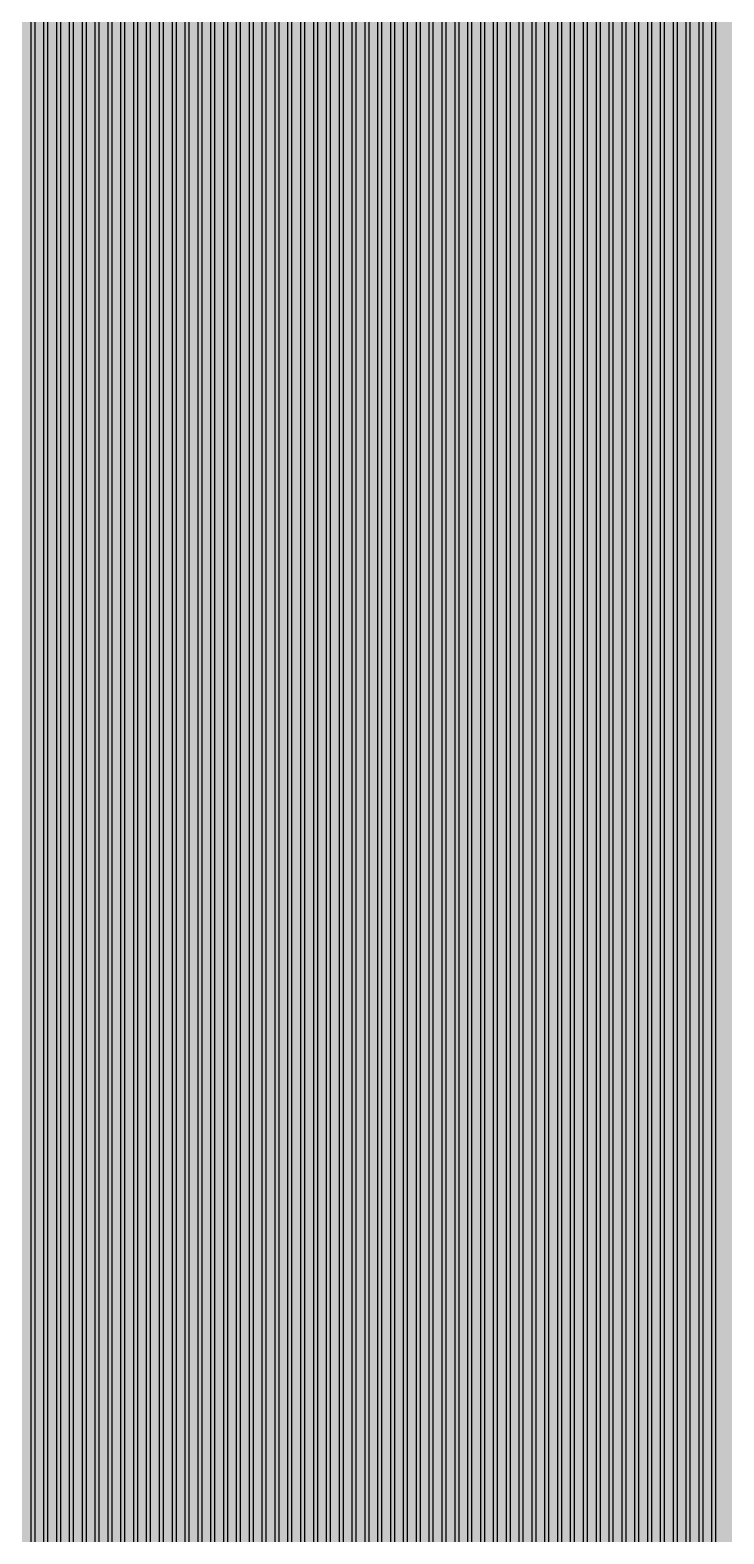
# Model space of a CAD drawing. Header units: metres. Extents: x -7231 to 10969, y -37556 to 1873.
# Drawn here: x -124 to 254, y -3039 to -2220 of the extents above; entities that cross this region are included whole.
import ezdxf

# ---------------------------------------------------------------- set-up
doc = ezdxf.new("R2010")
doc.units = ezdxf.units.M
doc.layers.add('Metal1', color=4, linetype='CONTINUOUS')
doc.layers.add('Polyimide', color=7, linetype='CONTINUOUS')

msp = doc.modelspace()

# ---------------------------------------------------------------- hatches: boundary and pattern name
at = {"layer": 'Polyimide'}
msp.add_hatch(color=7, dxfattribs=at).paths.add_polyline_path([(4065.69, -468), (4066.67, -501.99), (4068.51, -535.99), (4071.41, -569.99), (4075.54, -603.99), (4081.04, -637.99), (4088.01, -671.99), (4096.52, -705.98), (4106.62, -739.98), (4118.33, -773.98), (4131.63, -807.98), (4146.49, -841.98), (4162.87, -875.98), (4180.68, -909.97), (4199.83, -943.97), (4220.22, -977.97), (4241.73, -1011.97), (4264.21, -1045.97), (4287.52, -1079.96), (4311.51, -1113.96), (4336.01, -1147.96), (4360.86, -1181.96), (4385.88, -1215.96), (4410.89, -1249.96), (4435.74, -1283.95), (4460.24, -1317.95), (4484.23, -1351.95), (4507.54, -1385.95), (4530.02, -1419.95), (4551.53, -1453.94), (4571.92, -1487.94), (4591.07, -1521.94), (4608.88, -1555.94), (4625.26, -1589.94), (4640.12, -1623.94), (4653.42, -1657.93), (4665.13, -1691.93), (4675.23, -1725.93), (4683.74, -1759.93), (4690.71, -1793.93), (4696.21, -1827.93), (4700.34, -1861.92), (4703.24, -1895.92), (4705.08, -1929.92), (4706.06, -1963.92), (4706.44, -1997.92), (4706.5, -2031.91), (4706.5, -4793.02), (4709.95, -4838.39), (4720.22, -4882.71), (4737.08, -4924.98), (4760.13, -4964.2), (4788.85, -4999.49), (4822.58, -5030.03), (4860.53, -5055.12), (4901.85, -5074.18), (4901.85, -5074.18), (4970.68, -5105.23), (5034.7, -5145.26), (5092.76, -5193.54), (5143.8, -5249.19), (5186.89, -5311.2), (5221.24, -5378.44), (5246.23, -5449.69), (5261.41, -5523.66), (5266.5, -5599), (5261.41, -5674.34), (5246.23, -5748.31), (5221.24, -5819.56), (5186.89, -5886.8), (5143.8, -5948.81), (5092.76, -6004.46), (5034.7, -6052.74), (4970.68, -6092.77), (4901.85, -6123.82), (4860.53, -6142.88), (4822.58, -6167.97), (4788.85, -6198.51), (4760.13, -6233.8), (4737.08, -6273.02), (4720.22, -6315.29), (4709.95, -6359.61), (4706.5, -6404.98), (4706.5, -9221.52), (4709.95, -9266.88), (4720.22, -9311.21), (4737.08, -9353.47), (4760.13, -9392.7), (4788.85, -9427.98), (4822.58, -9458.52), (4860.53, -9483.61), (4901.85, -9502.67), (4970.68, -9533.72), (5034.7, -9573.75), (5092.76, -9622.03), (5143.8, -9677.68), (5186.89, -9739.69), (5221.24, -9806.94), (5246.23, -9878.19), (5261.41, -9952.16), (5266.5, -10027.49), (5261.41, -10102.83), (5246.23, -10176.8), (5221.24, -10248.05), (5186.89, -10315.3), (5143.8, -10377.31), (5092.76, -10432.96), (5034.7, -10481.24), (4970.68, -10521.27), (4901.85, -10552.32), (4860.53, -10571.38), (4822.58, -10596.46), (4788.85, -10627), (4760.13, -10662.29), (4737.08, -10701.52), (4720.22, -10743.78), (4709.95, -10788.1), (4706.5, -10833.47), (4706.5, -13650.01), (4709.95, -13695.38), (4720.22, -13739.7), (4737.08, -13781.96), (4760.13, -13821.19), (4788.85, -13856.48), (4822.58, -13887.02), (4860.53, -13912.11), (4901.85, -13931.17), (4970.68, -13962.22), (5034.7, -14002.25), (5092.76, -14050.53), (5143.8, -14106.18), (5186.89, -14168.19), (5221.24, -14235.43), (5246.23, -14306.68), (5261.41, -14380.65), (5266.5, -14455.99), (5261.41, -14531.33), (5246.23, -14605.29), (5221.24, -14676.55), (5186.89, -14743.79), (5143.8, -14805.8), (5092.76, -14861.45), (5034.7, -14909.73), (4970.68, -14949.76), (4901.85, -14980.81), (4860.53, -14999.87), (4822.58, -15024.96), (4788.85, -15055.5), (4760.13, -15090.79), (4737.08, -15130.01), (4720.22, -15172.27), (4709.95, -15216.6), (4706.5, -15261.97), (4706.5, -15455.99), (4720.95, -15750.04), (4764.14, -16041.26), (4835.68, -16326.84), (4934.86, -16604.04), (5060.74, -16870.18), (5212.09, -17122.7), (5387.47, -17359.17), (5585.18, -17577.31), (5803.32, -17775.02), (6039.79, -17950.4), (6292.31, -18101.75), (6558.45, -18227.63), (6835.65, -18326.81), (7121.23, -18398.34), (7412.45, -18441.54), (7706.5, -18455.99), (9969.01, -18455.99), (10047.42, -18459.84), (10125.08, -18471.36), (10201.23, -18490.44), (10275.15, -18516.89), (10346.12, -18550.45), (10413.46, -18590.81), (10476.52, -18637.58), (10534.69, -18690.3), (10587.41, -18748.47), (10634.18, -18811.53), (10674.54, -18878.87), (10708.11, -18949.84), (10734.56, -19023.76), (10753.63, -19099.92), (10765.15, -19177.58), (10769.01, -19255.99), (10769.01, -20895.8), (10730.24, -20951.41), (10694.6, -21009.08), (10662.21, -21068.63), (10633.17, -21129.89), (10607.55, -21192.66), (10585.45, -21256.74), (10566.93, -21321.96), (10552.05, -21388.09), (10540.84, -21454.95), (10533.35, -21522.33), (10529.6, -21590.02), (10529.6, -21657.81), (10533.35, -21725.5), (10540.84, -21792.87), (10552.05, -21859.73), (10566.93, -21925.87), (10585.45, -21991.08), (10607.55, -22055.17), (10633.17, -22117.94), (10662.21, -22179.19), (10694.6, -22238.74), (10730.24, -22296.41), (10769.01, -22352.03), (10769.01, -32454.24), (10728.74, -32510.49), (10691.72, -32568.92), (10658.05, -32629.35), (10627.85, -32691.58), (10601.2, -32755.42), (10578.21, -32820.67), (10558.93, -32887.1), (10543.44, -32954.52), (10531.77, -33022.71), (10523.97, -33091.44), (10520.07, -33160.51), (10520.07, -33229.69), (10523.97, -33298.75), (10531.77, -33367.49), (10543.44, -33435.67), (10558.93, -33503.09), (10578.21, -33569.53), (10601.2, -33634.77), (10627.85, -33698.61), (10658.05, -33760.85), (10691.72, -33821.28), (10728.74, -33879.71), (10769.01, -33935.96), (10769.01, -36556), (10765.15, -36634.41), (10753.63, -36712.07), (10734.56, -36788.23), (10708.11, -36862.15), (10674.54, -36933.12), (10634.18, -37000.46), (10587.41, -37063.51), (10534.69, -37121.69), (10476.52, -37174.41), (10413.46, -37221.18), (10346.12, -37261.54), (10275.15, -37295.1), (10201.23, -37321.55), (10125.08, -37340.63), (10047.42, -37352.15), (9969.01, -37356), (-6231.01, -37356), (-6309.42, -37352.15), (-6387.08, -37340.63), (-6463.23, -37321.55), (-6537.15, -37295.1), (-6608.12, -37261.54), (-6675.46, -37221.18), (-6738.52, -37174.41), (-6796.69, -37121.69), (-6849.41, -37063.51), (-6896.18, -37000.46), (-6936.54, -36933.12), (-6970.11, -36862.15), (-6996.56, -36788.23), (-7015.63, -36712.07), (-7027.15, -36634.41), (-7031.01, -36556), (-7031.01, -33936), (-6990.74, -33879.75), (-6953.7, -33821.31), (-6920.03, -33760.88), (-6889.82, -33698.64), (-6863.18, -33634.8), (-6840.18, -33569.55), (-6820.9, -33503.11), (-6805.4, -33435.69), (-6793.74, -33367.49), (-6785.94, -33298.75), (-6782.03, -33229.68), (-6782.03, -33160.5), (-6785.94, -33091.43), (-6793.74, -33022.69), (-6805.4, -32954.5), (-6820.9, -32887.07), (-6840.18, -32820.63), (-6863.18, -32755.39), (-6889.82, -32691.54), (-6920.03, -32629.3), (-6953.7, -32568.87), (-6990.74, -32510.43), (-7031.01, -32454.18), (-7031.01, -22364.83), (-6990.74, -22308.58), (-6953.7, -22250.14), (-6920.03, -22189.71), (-6889.82, -22127.47), (-6863.18, -22063.62), (-6840.18, -21998.38), (-6820.9, -21931.94), (-6805.4, -21864.51), (-6793.74, -21796.32), (-6785.94, -21727.58), (-6782.03, -21658.51), (-6782.03, -21589.33), (-6785.94, -21520.26), (-6793.74, -21451.52), (-6805.4, -21383.32), (-6820.9, -21315.9), (-6840.18, -21249.46), (-6863.18, -21184.21), (-6889.82, -21120.37), (-6920.03, -21058.13), (-6953.7, -20997.7), (-6990.74, -20939.26), (-7031.01, -20883.01), (-7031.01, -19255.99), (-7027.15, -19177.58), (-7015.63, -19099.92), (-6996.56, -19023.76), (-6970.11, -18949.84), (-6936.54, -18878.87), (-6896.18, -18811.53), (-6849.41, -18748.47), (-6796.69, -18690.3), (-6738.52, -18637.58), (-6675.46, -18590.81), (-6608.12, -18550.45), (-6537.15, -18516.89), (-6463.23, -18490.44), (-6387.08, -18471.36), (-6309.42, -18459.84), (-6231.01, -18455.99), (-3968.5, -18455.99), (-3674.45, -18441.54), (-3383.23, -18398.34), (-3097.65, -18326.81), (-2820.45, -18227.63), (-2554.31, -18101.75), (-2301.79, -17950.4), (-2065.32, -17775.02), (-1847.18, -17577.31), (-1649.47, -17359.17), (-1474.09, -17122.7), (-1322.74, -16870.18), (-1196.86, -16604.04), (-1097.68, -16326.84), (-1026.14, -16041.26), (-982.95, -15750.04), (-968.5, -15455.99), (-968.5, -15261.97), (-971.95, -15216.6), (-982.22, -15172.27), (-999.08, -15130.01), (-1022.13, -15090.79), (-1050.85, -15055.5), (-1084.58, -15024.96), (-1122.53, -14999.87), (-1163.85, -14980.81), (-1232.68, -14949.76), (-1296.7, -14909.73), (-1354.76, -14861.45), (-1405.8, -14805.8), (-1448.89, -14743.79), (-1483.24, -14676.55), (-1508.23, -14605.29), (-1523.41, -14531.33), (-1528.5, -14455.99), (-1523.41, -14380.65), (-1508.23, -14306.68), (-1483.24, -14235.43), (-1448.89, -14168.19), (-1405.8, -14106.18), (-1354.76, -14050.53), (-1296.7, -14002.25), (-1232.68, -13962.22), (-1163.85, -13931.17), (-1122.53, -13912.11), (-1084.58, -13887.02), (-1050.85, -13856.48), (-1022.13, -13821.19), (-999.08, -13781.96), (-982.22, -13739.7), (-971.95, -13695.38), (-968.5, -13650.01), (-968.5, -12309.64), (-971.95, -12264.27), (-982.22, -12219.94), (-999.08, -12177.68), (-1022.13, -12138.46), (-1050.85, -12103.17), (-1084.58, -12072.63), (-1122.53, -12047.54), (-1163.85, -12028.48), (-1232.68, -11997.43), (-1296.7, -11957.4), (-1354.76, -11909.12), (-1405.8, -11853.47), (-1448.89, -11791.46), (-1483.24, -11724.22), (-1508.23, -11652.96), (-1523.41, -11579), (-1528.5, -11503.66), (-1523.41, -11428.32), (-1508.23, -11354.35), (-1483.24, -11283.1), (-1448.89, -11215.86), (-1405.8, -11153.85), (-1354.76, -11098.2), (-1296.7, -11049.92), (-1232.68, -11009.89), (-1163.85, -10978.84), (-1122.53, -10959.78), (-1084.58, -10934.69), (-1050.85, -10904.15), (-1022.13, -10868.86), (-999.08, -10829.63), (-982.22, -10787.37), (-971.95, -10743.05), (-968.5, -10697.68), (-968.5, -9357.31), (-971.95, -9311.94), (-982.22, -9267.62), (-999.08, -9225.35), (-1022.13, -9186.13), (-1050.85, -9150.84), (-1084.58, -9120.3), (-1122.53, -9095.21), (-1163.85, -9076.15), (-1163.85, -9076.15), (-1232.68, -9045.1), (-1296.7, -9005.07), (-1354.76, -8956.79), (-1405.8, -8901.14), (-1448.89, -8839.13), (-1483.24, -8771.89), (-1508.23, -8700.64), (-1523.41, -8626.67), (-1528.5, -8551.33), (-1523.41, -8475.99), (-1508.23, -8402.02), (-1483.24, -8330.77), (-1448.89, -8263.53), (-1405.8, -8201.52), (-1354.76, -8145.87), (-1296.7, -8097.59), (-1232.68, -8057.56), (-1163.85, -8026.51), (-1163.85, -8026.51), (-1122.53, -8007.45), (-1084.58, -7982.36), (-1050.85, -7951.82), (-1022.13, -7916.53), (-999.08, -7877.31), (-982.22, -7835.04), (-971.95, -7790.72), (-968.5, -7745.35), (-968.5, -6404.98), (-971.95, -6359.61), (-982.22, -6315.29), (-999.08, -6273.02), (-1022.13, -6233.8), (-1050.85, -6198.51), (-1084.58, -6167.97), (-1122.53, -6142.88), (-1163.85, -6123.82), (-1163.85, -6123.82), (-1232.68, -6092.77), (-1296.7, -6052.74), (-1354.76, -6004.46), (-1405.8, -5948.81), (-1448.89, -5886.8), (-1483.24, -5819.56), (-1508.23, -5748.31), (-1523.41, -5674.34), (-1528.5, -5599), (-1523.41, -5523.66), (-1508.23, -5449.69), (-1483.24, -5378.44), (-1448.89, -5311.2), (-1405.8, -5249.19), (-1354.76, -5193.54), (-1296.7, -5145.26), (-1232.68, -5105.23), (-1163.85, -5074.18), (-1163.85, -5074.18), (-1122.53, -5055.12), (-1084.58, -5030.03), (-1050.85, -4999.49), (-1022.13, -4964.2), (-999.08, -4924.98), (-982.22, -4882.71), (-971.95, -4838.39), (-968.5, -4793.02), (-968.5, -2031.91), (-968.44, -1997.92), (-968.06, -1963.92), (-967.05, -1929.92), (-965.18, -1895.92), (-962.22, -1861.92), (-958.01, -1827.93), (-952.41, -1793.93), (-945.31, -1759.93), (-936.64, -1725.93), (-926.35, -1691.93), (-914.43, -1657.93), (-900.88, -1623.94), (-885.74, -1589.94), (-869.05, -1555.94), (-850.91, -1521.94), (-831.4, -1487.94), (-810.63, -1453.94), (-788.72, -1419.95), (-765.82, -1385.95), (-742.07, -1351.95), (-717.63, -1317.95), (-692.67, -1283.95), (-667.36, -1249.96), (-641.88, -1215.96), (-616.39, -1181.96), (-591.08, -1147.96), (-566.12, -1113.96), (-541.68, -1079.96), (-517.93, -1045.97), (-495.03, -1011.97), (-473.12, -977.97), (-452.35, -943.97), (-432.84, -909.97), (-414.7, -875.98), (-398.01, -841.98), (-382.87, -807.98), (-369.32, -773.98), (-357.4, -739.98), (-347.11, -705.98), (-338.44, -671.99), (-331.34, -637.99), (-325.74, -603.99), (-321.53, -569.99), (-318.57, -535.99), (-316.7, -501.99), (-315.69, -468), (-315.31, -434), (-315.25, -400), (-315.25, 401), (-315.25, 451), (-315.25, 1644), (-270.25, 1644), (-270.03, 1637.13), (-269.35, 1630.29), (-268.23, 1623.52), (-266.67, 1616.82), (-264.68, 1610.25), (-262.26, 1603.82), (-259.42, 1597.56), (-256.18, 1591.5), (-252.55, 1585.67), (-248.55, 1580.08), (-244.19, 1574.77), (-239.5, 1569.75), (-234.48, 1565.06), (-229.17, 1560.7), (-223.58, 1556.7), (-217.75, 1553.07), (-211.69, 1549.83), (-205.43, 1546.99), (-199, 1544.57), (-192.43, 1542.58), (-185.73, 1541.02), (-178.96, 1539.9), (-172.12, 1539.22), (-165.25, 1539), (-158.38, 1539.22), (-151.54, 1539.9), (-144.77, 1541.02), (-138.07, 1542.58), (-131.5, 1544.57), (-125.07, 1546.99), (-118.81, 1549.83), (-112.75, 1553.07), (-106.92, 1556.7), (-101.33, 1560.7), (-96.02, 1565.06), (-91, 1569.75), (-86.31, 1574.77), (-81.95, 1580.08), (-77.95, 1585.67), (-74.32, 1591.5), (-71.08, 1597.56), (-68.24, 1603.82), (-65.82, 1610.25), (-63.83, 1616.82), (-62.27, 1623.52), (-61.15, 1630.29), (-60.47, 1637.13), (-60.25, 1644), (1853, 1644), (1853, 1573), (3815.25, 1573), (3815.46, 1579.54), (3816.11, 1586.05), (3817.17, 1592.51), (3818.66, 1598.88), (3820.56, 1605.14), (3822.86, 1611.27), (3825.56, 1617.23), (3828.65, 1623), (3832.1, 1628.56), (3835.91, 1633.88), (3840.07, 1638.93), (3844.54, 1643.71), (3849.32, 1648.18), (3854.37, 1652.34), (3859.69, 1656.15), (3865.25, 1659.6), (3871.02, 1662.69), (3876.98, 1665.39), (3883.11, 1667.69), (3889.37, 1669.59), (3895.74, 1671.08), (3902.2, 1672.14), (3908.71, 1672.79), (3915.25, 1673), (3921.79, 1672.79), (3928.3, 1672.14), (3934.76, 1671.08), (3941.13, 1669.59), (3947.39, 1667.69), (3953.52, 1665.39), (3959.48, 1662.69), (3965.25, 1659.6), (3970.81, 1656.15), (3976.13, 1652.34), (3981.18, 1648.18), (3985.96, 1643.71), (3990.43, 1638.93), (3994.59, 1633.88), (3998.4, 1628.56), (4001.85, 1623), (4004.94, 1617.23), (4007.64, 1611.27), (4009.94, 1605.14), (4011.84, 1598.88), (4013.33, 1592.51), (4014.39, 1586.05), (4015.04, 1579.54), (4015.25, 1573), (4065.25, 1573), (4065.25, 451), (4065.25, 401), (4065.25, -400), (4065.31, -434), (4065.69, -468)])

# ---------------------------------------------------------------- linework, layer by layer
at = {"layer": 'Metal1'}
for points in [[(-123.5, -16631.91), (-123.5, -2031.68), (-101.16, -1987.44), (-78.93, -1943.43), (-56.69, -1899.41), (-34.46, -1855.39), (-12.23, -1811.37), (10.01, -1767.35), (32.19, -1723.34), (53.85, -1679.33), (74.84, -1635.32), (95.19, -1591.31), (114.9, -1547.3), (133.99, -1503.29), (152.45, -1459.29), (170.3, -1415.28), (187.55, -1371.27)], [(189.42, -1371.99), (172.16, -1416.02), (154.3, -1460.05), (135.83, -1504.08), (116.73, -1548.11), (97.01, -1592.14), (76.65, -1636.17), (55.65, -1680.2), (33.98, -1724.23), (11.79, -1768.25), (-10.44, -1812.27), (-32.67, -1856.29), (-54.91, -1900.31), (-77.14, -1944.33), (-99.37, -1988.35), (-121.5, -2032.15), (-121.5, -16631.91)], [(-116.5, -16631.91), (-116.5, -2031.68), (-94.26, -1987.45), (-72.12, -1943.43), (-49.98, -1899.41), (-27.84, -1855.39), (-5.71, -1811.37), (16.43, -1767.35), (38.52, -1723.34), (60.08, -1679.33), (80.99, -1635.32), (101.25, -1591.31), (120.88, -1547.3), (139.88, -1503.3), (158.26, -1459.29), (176.03, -1415.28), (193.21, -1371.27)], [(195.08, -1371.99), (177.89, -1416.02), (160.11, -1460.05), (141.72, -1504.08), (122.71, -1548.11), (103.07, -1592.14), (82.8, -1636.17), (61.88, -1680.2), (40.31, -1724.23), (18.22, -1768.25), (-3.92, -1812.27), (-26.06, -1856.29), (-48.19, -1900.31), (-70.33, -1944.33), (-92.47, -1988.34), (-114.5, -2032.15), (-114.5, -16631.91)], [(-109.5, -16631.91), (-109.5, -2031.68), (-87.35, -1987.45), (-65.31, -1943.43), (-43.27, -1899.41), (-21.23, -1855.39), (0.81, -1811.37), (22.86, -1767.35), (44.85, -1723.34), (66.32, -1679.33), (87.13, -1635.32), (107.31, -1591.31), (126.85, -1547.3), (145.77, -1503.3), (164.07, -1459.29), (181.77, -1415.28), (198.87, -1371.27)], [(200.74, -1371.99), (183.63, -1416.02), (165.92, -1460.05), (147.61, -1504.08), (128.68, -1548.11), (109.13, -1592.14), (88.95, -1636.17), (68.12, -1680.2), (46.64, -1724.22), (24.64, -1768.25), (2.6, -1812.27), (-19.44, -1856.29), (-41.48, -1900.31), (-63.52, -1944.32), (-85.56, -1988.34), (-107.5, -2032.15), (-107.5, -16631.91)], [(-102.5, -16631.91), (-102.5, -2031.68), (-80.45, -1987.45), (-58.5, -1943.43), (-36.56, -1899.41), (-14.61, -1855.39), (7.33, -1811.37), (29.28, -1767.35), (51.18, -1723.34), (72.55, -1679.33), (93.28, -1635.32), (113.36, -1591.31), (132.82, -1547.31), (151.66, -1503.3), (169.88, -1459.29), (187.5, -1415.28), (204.53, -1371.27)], [(206.4, -1371.98), (189.36, -1416.01), (171.73, -1460.04), (153.5, -1504.07), (134.65, -1548.1), (115.19, -1592.13), (95.09, -1636.16), (74.36, -1680.19), (52.97, -1724.22), (31.07, -1768.25), (9.12, -1812.27), (-12.82, -1856.28), (-34.77, -1900.3), (-56.71, -1944.32), (-78.66, -1988.34), (-100.5, -2032.15), (-100.5, -16631.91)], [(-95.5, -16631.91), (-95.5, -2031.68), (-73.55, -1987.45), (-51.7, -1943.43), (-29.85, -1899.41), (-8, -1855.39), (13.85, -1811.37), (35.7, -1767.36), (57.51, -1723.34), (78.79, -1679.33), (99.42, -1635.32), (119.42, -1591.32), (138.79, -1547.31), (157.54, -1503.3), (175.69, -1459.29), (193.23, -1415.28), (210.18, -1371.27)], [(212.05, -1371.98), (195.1, -1416.01), (177.54, -1460.04), (159.39, -1504.07), (140.63, -1548.1), (121.24, -1592.13), (101.24, -1636.16), (80.59, -1680.19), (59.3, -1724.22), (37.5, -1768.24), (15.65, -1812.26), (-6.2, -1856.28), (-28.05, -1900.3), (-49.9, -1944.32), (-71.75, -1988.34), (-93.5, -2032.15), (-93.5, -16631.91)], [(-88.5, -16631.91), (-88.5, -2031.68), (-66.58, -1987.45), (-44.77, -1943.43), (-22.96, -1899.41), (-1.15, -1855.39), (20.66, -1811.38), (42.47, -1767.36), (64.24, -1723.34), (85.48, -1679.33), (106.08, -1635.32), (126.04, -1591.32), (145.38, -1547.31), (164.1, -1503.3), (182.21, -1459.29), (199.73, -1415.28), (216.65, -1371.28)], [(218.52, -1371.98), (201.59, -1416.01), (184.07, -1460.04), (165.95, -1504.07), (147.22, -1548.1), (127.87, -1592.13), (107.9, -1636.16), (87.29, -1680.19), (66.04, -1724.22), (44.27, -1768.24), (22.45, -1812.26), (0.64, -1856.28), (-21.17, -1900.3), (-42.98, -1944.32), (-64.79, -1988.34), (-86.5, -2032.15), (-86.5, -16631.91)], [(-81.5, -16631.91), (-81.5, -2031.68), (-59.6, -1987.45), (-37.81, -1943.43), (-16.02, -1899.41), (5.77, -1855.39), (27.57, -1811.38), (49.36, -1767.36), (71.1, -1723.34), (92.33, -1679.33), (112.91, -1635.32), (132.85, -1591.32), (152.17, -1547.31), (170.88, -1503.3), (188.98, -1459.29), (206.47, -1415.28), (223.38, -1371.28)], [(225.25, -1371.98), (208.34, -1416.01), (190.83, -1460.04), (172.72, -1504.07), (154.01, -1548.1), (134.68, -1592.13), (114.72, -1636.16), (94.13, -1680.19), (72.9, -1724.22), (51.15, -1768.24), (29.36, -1812.26), (7.57, -1856.28), (-14.23, -1900.3), (-36.02, -1944.32), (-57.81, -1988.34), (-79.5, -2032.15), (-79.5, -16631.91)], [(-74.5, -16631.91), (-74.5, -2031.68), (-52.7, -1987.45), (-31, -1943.43), (-9.31, -1899.42), (12.39, -1855.4), (34.09, -1811.38), (55.78, -1767.36), (77.43, -1723.34), (98.56, -1679.33), (119.05, -1635.33), (138.91, -1591.32), (158.15, -1547.31), (176.77, -1503.3), (194.79, -1459.29), (212.21, -1415.29), (229.04, -1371.28)], [(230.91, -1371.98), (214.07, -1416.01), (196.64, -1460.04), (178.61, -1504.07), (159.98, -1548.1), (140.74, -1592.13), (120.87, -1636.16), (100.37, -1680.19), (79.23, -1724.22), (57.58, -1768.24), (35.88, -1812.26), (14.18, -1856.28), (-7.51, -1900.3), (-29.21, -1944.32), (-50.91, -1988.34), (-72.5, -2032.15), (-72.5, -16631.91)], [(-67.5, -16631.91), (-67.5, -2031.68), (-45.8, -1987.46), (-24.2, -1943.44), (-2.6, -1899.42), (19.01, -1855.4), (40.61, -1811.38), (62.21, -1767.36), (83.76, -1723.35), (104.8, -1679.34), (125.2, -1635.33), (144.97, -1591.32), (164.12, -1547.31), (182.66, -1503.3), (200.59, -1459.29), (217.94, -1415.29), (234.7, -1371.28)], [(236.57, -1371.98), (219.8, -1416.01), (202.45, -1460.04), (184.5, -1504.07), (165.96, -1548.1), (146.8, -1592.13), (127.02, -1636.16), (106.61, -1680.19), (85.56, -1724.22), (64, -1768.24), (42.4, -1812.26), (20.8, -1856.28), (-0.8, -1900.3), (-22.4, -1944.32), (-44, -1988.34), (-65.5, -2032.15), (-65.5, -16631.91)], [(-60.5, -16631.91), (-60.5, -2031.68), (-38.89, -1987.46), (-17.39, -1943.44), (4.12, -1899.42), (25.62, -1855.4), (47.13, -1811.38), (68.63, -1767.36), (90.09, -1723.35), (111.03, -1679.34), (131.34, -1635.33), (151.02, -1591.32), (170.09, -1547.31), (188.55, -1503.3), (206.4, -1459.3), (223.67, -1415.29), (240.35, -1371.28)], [(242.23, -1371.98), (225.54, -1416.01), (208.26, -1460.04), (190.4, -1504.07), (171.93, -1548.1), (152.85, -1592.13), (133.16, -1636.16), (112.84, -1680.19), (91.89, -1724.22), (70.43, -1768.24), (48.92, -1812.26), (27.42, -1856.28), (5.91, -1900.3), (-15.59, -1944.32), (-37.1, -1988.33), (-58.5, -2032.15), (-58.5, -16631.91)], [(-53.5, -16631.91), (-53.5, -2031.68), (-31.99, -1987.46), (-10.58, -1943.44), (10.83, -1899.42), (32.24, -1855.4), (53.65, -1811.38), (75.05, -1767.36), (96.42, -1723.35), (117.27, -1679.34), (137.49, -1635.33), (157.08, -1591.32), (176.06, -1547.31), (194.44, -1503.31), (212.21, -1459.3), (229.4, -1415.29), (246.01, -1371.28)], [(247.89, -1371.98), (231.27, -1416.01), (214.07, -1460.04), (196.29, -1504.07), (177.9, -1548.1), (158.91, -1592.13), (139.31, -1636.16), (119.08, -1680.19), (98.22, -1724.21), (76.85, -1768.24), (55.44, -1812.26), (34.04, -1856.28), (12.63, -1900.29), (-8.78, -1944.31), (-30.19, -1988.33), (-51.5, -2032.14), (-51.5, -16631.91)], [(-46.5, -16631.91), (-46.5, -2031.69), (-25.09, -1987.46), (-3.77, -1943.44), (17.54, -1899.42), (38.85, -1855.4), (60.17, -1811.38), (81.48, -1767.36), (102.75, -1723.35), (123.5, -1679.34), (143.63, -1635.33), (163.14, -1591.32), (182.03, -1547.32), (200.33, -1503.31), (218.02, -1459.3), (235.14, -1415.29), (251.67, -1371.28)], [(253.55, -1371.98), (237.01, -1416), (219.88, -1460.03), (202.18, -1504.06), (183.87, -1548.09), (164.97, -1592.12), (145.45, -1636.15), (125.32, -1680.18), (104.55, -1724.21), (83.28, -1768.24), (61.97, -1812.26), (40.65, -1856.27), (19.34, -1900.29), (-1.97, -1944.31), (-23.29, -1988.33), (-44.5, -2032.14), (-44.5, -16631.91)], [(-39.5, -16631.91), (-39.5, -2031.69), (-18.18, -1987.46), (3.03, -1943.44), (24.25, -1899.42), (45.47, -1855.4), (66.69, -1811.39), (87.9, -1767.37), (109.07, -1723.35), (129.74, -1679.34), (149.77, -1635.33), (169.19, -1591.33), (188, -1547.32), (206.21, -1503.31), (223.83, -1459.3), (240.87, -1415.29), (257.33, -1371.28)], [(259.21, -1371.97), (242.74, -1416), (225.7, -1460.03), (208.07, -1504.06), (189.85, -1548.09), (171.03, -1592.12), (151.6, -1636.15), (131.55, -1680.18), (110.88, -1724.21), (89.7, -1768.23), (68.49, -1812.25), (47.27, -1856.27), (26.05, -1900.29), (4.84, -1944.31), (-16.38, -1988.33), (-37.5, -2032.14), (-37.5, -16631.91)], [(-32.5, -16631.91), (-32.5, -2031.69), (-11.28, -1987.46), (9.84, -1943.44), (30.96, -1899.42), (52.08, -1855.41), (73.21, -1811.39), (94.33, -1767.37), (115.4, -1723.35), (135.97, -1679.34), (155.92, -1635.34), (175.25, -1591.33), (193.98, -1547.32), (212.1, -1503.31), (229.64, -1459.3), (246.6, -1415.29), (262.99, -1371.29)], [(264.87, -1371.97), (248.47, -1416), (231.51, -1460.03), (213.96, -1504.06), (195.82, -1548.09), (177.09, -1592.12), (157.74, -1636.15), (137.79, -1680.18), (117.21, -1724.21), (96.13, -1768.23), (75.01, -1812.25), (53.89, -1856.27), (32.77, -1900.29), (11.64, -1944.31), (-9.48, -1988.33), (-30.5, -2032.14), (-30.5, -16631.91)], [(-25.5, -16631.91), (-25.5, -2031.69), (-4.38, -1987.46), (16.65, -1943.45), (37.67, -1899.43), (58.7, -1855.41), (79.73, -1811.39), (100.75, -1767.37), (121.73, -1723.36), (142.21, -1679.35), (162.06, -1635.34), (181.31, -1591.33), (199.95, -1547.32), (217.99, -1503.31), (235.45, -1459.3), (252.34, -1415.3), (268.65, -1371.29)], [(270.53, -1371.97), (254.21, -1416), (237.32, -1460.03), (219.85, -1504.06), (201.79, -1548.09), (183.14, -1592.12), (163.89, -1636.15), (144.03, -1680.18), (123.54, -1724.21), (102.56, -1768.23), (81.53, -1812.25), (60.5, -1856.27), (39.48, -1900.29), (18.45, -1944.31), (-2.57, -1988.33), (-23.5, -2032.14), (-23.5, -16631.91)], [(-18.5, -16631.91), (-18.5, -2031.69), (2.53, -1987.47), (23.46, -1943.45), (44.39, -1899.43), (65.32, -1855.41), (86.24, -1811.39), (107.17, -1767.37), (128.06, -1723.36), (148.44, -1679.35), (168.21, -1635.34), (187.36, -1591.33), (205.92, -1547.32), (223.88, -1503.31), (241.26, -1459.3), (258.07, -1415.3), (274.31, -1371.29)], [(276.19, -1371.97), (259.94, -1416), (243.13, -1460.03), (225.74, -1504.06), (207.77, -1548.09), (189.2, -1592.12), (170.04, -1636.15), (150.26, -1680.18), (129.87, -1724.21), (108.98, -1768.23), (88.05, -1812.25), (67.12, -1856.27), (46.19, -1900.29), (25.26, -1944.31), (4.33, -1988.33), (-16.5, -2032.14), (-16.5, -16631.91)], [(-11.5, -16631.91), (-11.5, -2031.69), (9.43, -1987.47), (30.26, -1943.45), (51.1, -1899.43), (71.93, -1855.41), (92.76, -1811.39), (113.6, -1767.37), (134.39, -1723.36), (154.68, -1679.35), (174.35, -1635.34), (193.42, -1591.33), (211.89, -1547.32), (229.77, -1503.31), (247.07, -1459.31), (263.8, -1415.3), (279.96, -1371.29)], [(281.85, -1371.97), (265.67, -1416), (248.94, -1460.03), (231.63, -1504.06), (213.74, -1548.09), (195.26, -1592.12), (176.18, -1636.15), (156.5, -1680.18), (136.2, -1724.2), (115.41, -1768.23), (94.57, -1812.25), (73.74, -1856.27), (52.91, -1900.29), (32.07, -1944.3), (11.24, -1988.32), (-9.5, -2032.14), (-9.5, -16631.91)], [(-4.5, -16631.91), (-4.5, -2031.69), (16.33, -1987.47), (37.07, -1943.45), (57.81, -1899.43), (78.55, -1855.41), (99.28, -1811.39), (120.02, -1767.37), (140.72, -1723.36), (160.91, -1679.35), (180.5, -1635.34), (199.48, -1591.33), (217.86, -1547.32), (235.66, -1503.32), (252.88, -1459.31), (269.53, -1415.3), (285.62, -1371.29)], [(287.5, -1371.97), (271.41, -1416), (254.75, -1460.03), (237.52, -1504.06), (219.71, -1548.09), (201.32, -1592.11), (182.33, -1636.14), (162.74, -1680.17), (142.53, -1724.2), (121.83, -1768.23), (101.09, -1812.25), (80.36, -1856.26), (59.62, -1900.28), (38.88, -1944.3), (18.14, -1988.32), (-2.5, -2032.14), (-2.5, -16631.91)], [(2.5, -16631.91), (2.5, -2031.69), (23.24, -1987.47), (43.88, -1943.45), (64.52, -1899.43), (85.16, -1855.41), (105.8, -1811.39), (126.45, -1767.38), (147.04, -1723.36), (167.15, -1679.35), (186.64, -1635.34), (205.53, -1591.33), (223.83, -1547.33), (241.55, -1503.32), (258.69, -1459.31), (275.27, -1415.3), (291.28, -1371.29)], [(293.16, -1371.97), (277.14, -1416), (260.56, -1460.02), (243.41, -1504.05), (225.69, -1548.08), (207.38, -1592.11), (188.47, -1636.14), (168.97, -1680.17), (148.86, -1724.2), (128.26, -1768.22), (107.62, -1812.24), (86.97, -1856.26), (66.33, -1900.28), (45.69, -1944.3), (25.05, -1988.32), (4.5, -2032.14), (4.5, -16631.91)], [(9.5, -16631.91), (9.5, -2031.69), (30.14, -1987.47), (50.69, -1943.45), (71.23, -1899.43), (91.78, -1855.42), (112.32, -1811.4), (132.87, -1767.38), (153.37, -1723.36), (173.38, -1679.35), (192.79, -1635.35), (211.59, -1591.34), (229.81, -1547.33), (247.44, -1503.32), (264.5, -1459.31), (281, -1415.3), (296.94, -1371.29)], [(298.82, -1371.96), (282.88, -1415.99), (266.37, -1460.02), (249.3, -1504.05), (231.66, -1548.08), (213.43, -1592.11), (194.62, -1636.14), (175.21, -1680.17), (155.19, -1724.2), (134.68, -1768.22), (114.14, -1812.24), (93.59, -1856.26), (73.04, -1900.28), (52.5, -1944.3), (31.95, -1988.32), (11.5, -2032.14), (11.5, -16631.91)], [(16.5, -16631.91), (16.5, -2031.69), (37.1, -1987.47), (57.61, -1943.45), (78.12, -1899.44), (98.62, -1855.42), (119.13, -1811.4), (139.64, -1767.38), (160.1, -1723.36), (180.08, -1679.35), (199.44, -1635.35), (218.21, -1591.34), (236.39, -1547.33), (254, -1503.32), (271.03, -1459.31), (287.49, -1415.3), (303.4, -1371.29)], [(305.29, -1371.96), (289.37, -1415.99), (272.9, -1460.02), (255.86, -1504.05), (238.25, -1548.08), (220.06, -1592.11), (201.28, -1636.14), (181.9, -1680.17), (161.92, -1724.2), (141.45, -1768.22), (120.95, -1812.24), (100.44, -1856.26), (79.93, -1900.28), (59.42, -1944.3), (38.91, -1988.32), (18.5, -2032.14), (18.5, -16631.91)], [(23.5, -16631.91), (23.5, -2031.69), (44.08, -1987.47), (64.57, -1943.45), (85.06, -1899.44), (105.55, -1855.42), (126.04, -1811.4), (146.52, -1767.38), (166.97, -1723.36), (186.92, -1679.35), (206.27, -1635.35), (225.02, -1591.34), (243.19, -1547.33), (260.77, -1503.32), (277.79, -1459.31), (294.24, -1415.3), (310.13, -1371.29)], [(312.02, -1371.96), (296.12, -1415.99), (279.66, -1460.02), (262.64, -1504.05), (245.04, -1548.08), (226.87, -1592.11), (208.11, -1636.14), (188.75, -1680.17), (168.79, -1724.2), (148.34, -1768.22), (127.85, -1812.24), (107.36, -1856.26), (86.87, -1900.28), (66.38, -1944.3), (45.9, -1988.32), (25.5, -2032.14), (25.5, -16631.91)], [(30.5, -16631.91), (30.5, -2031.69), (50.99, -1987.48), (71.38, -1943.46), (91.77, -1899.44), (112.16, -1855.42), (132.56, -1811.4), (152.95, -1767.38), (173.3, -1723.37), (193.16, -1679.36), (212.42, -1635.35), (231.08, -1591.34), (249.16, -1547.33), (266.66, -1503.32), (283.6, -1459.31), (299.97, -1415.3), (315.79, -1371.3)], [(317.68, -1371.96), (301.85, -1415.99), (285.47, -1460.02), (268.53, -1504.05), (251.01, -1548.08), (232.93, -1592.11), (214.25, -1636.14), (194.99, -1680.17), (175.12, -1724.2), (154.76, -1768.22), (134.37, -1812.24), (113.98, -1856.26), (93.59, -1900.28), (73.19, -1944.3), (52.8, -1988.32), (32.5, -2032.14), (32.5, -16631.91)], [(37.5, -16631.91), (37.5, -2031.7), (57.89, -1987.48), (78.19, -1943.46), (98.48, -1899.44), (118.78, -1855.42), (139.08, -1811.4), (159.37, -1767.38), (179.63, -1723.37), (199.39, -1679.36), (218.56, -1635.35), (237.14, -1591.34), (255.13, -1547.33), (272.55, -1503.32), (289.41, -1459.31), (305.71, -1415.31), (321.45, -1371.3)], [(323.34, -1371.96), (307.58, -1415.99), (291.28, -1460.02), (274.42, -1504.05), (256.99, -1548.08), (238.98, -1592.11), (220.4, -1636.14), (201.22, -1680.17), (181.45, -1724.2), (161.19, -1768.22), (140.89, -1812.24), (120.6, -1856.26), (100.3, -1900.28), (80, -1944.3), (59.7, -1988.31), (39.5, -2032.13), (39.5, -16631.91)], [(44.5, -16631.91), (44.5, -2031.7), (64.79, -1987.48), (84.99, -1943.46), (105.19, -1899.44), (125.39, -1855.42), (145.6, -1811.4), (165.8, -1767.38), (185.95, -1723.37), (205.63, -1679.36), (224.71, -1635.35), (243.19, -1591.34), (261.1, -1547.33), (278.44, -1503.32), (295.22, -1459.32), (311.44, -1415.31), (327.11, -1371.3)], [(329, -1371.96), (313.32, -1415.99), (297.09, -1460.02), (280.31, -1504.05), (262.96, -1548.08), (245.04, -1592.11), (226.54, -1636.14), (207.46, -1680.17), (187.78, -1724.19), (167.61, -1768.22), (147.41, -1812.24), (127.21, -1856.26), (107.01, -1900.27), (86.81, -1944.29), (66.61, -1988.31), (46.5, -2032.13), (46.5, -16631.91)], [(51.5, -16631.91), (51.5, -2031.7), (71.7, -1987.48), (91.8, -1943.46), (111.91, -1899.44), (132.01, -1855.42), (152.12, -1811.4), (172.22, -1767.39), (192.28, -1723.37), (211.86, -1679.36), (230.85, -1635.35), (249.25, -1591.34), (267.08, -1547.33), (284.33, -1503.33), (301.03, -1459.32), (317.17, -1415.31), (332.77, -1371.3)], [(334.66, -1371.96), (319.05, -1415.99), (302.9, -1460.02), (286.2, -1504.05), (268.93, -1548.08), (251.1, -1592.1), (232.69, -1636.13), (213.7, -1680.16), (194.11, -1724.19), (174.04, -1768.22), (153.93, -1812.23), (133.83, -1856.25), (113.72, -1900.27), (93.62, -1944.29), (73.51, -1988.31), (53.5, -2032.13), (53.5, -16631.91)], [(58.5, -16631.91), (58.5, -2031.7), (78.6, -1987.48), (98.61, -1943.46), (118.62, -1899.44), (138.63, -1855.42), (158.64, -1811.41), (178.64, -1767.39), (198.61, -1723.37), (218.1, -1679.36), (236.99, -1635.35), (255.31, -1591.35), (273.05, -1547.34), (290.22, -1503.33), (306.84, -1459.32), (322.9, -1415.31), (338.43, -1371.3)], [(340.32, -1371.96), (324.79, -1415.99), (308.71, -1460.02), (292.09, -1504.04), (274.91, -1548.07), (257.16, -1592.1), (238.84, -1636.13), (219.93, -1680.16), (200.44, -1724.19), (180.47, -1768.21), (160.46, -1812.23), (140.45, -1856.25), (120.44, -1900.27), (100.43, -1944.29), (80.42, -1988.31), (60.5, -2032.13), (60.5, -16631.91)], [(65.5, -16631.91), (65.5, -2031.7), (85.5, -1987.48), (105.42, -1943.46), (125.33, -1899.45), (145.24, -1855.43), (165.16, -1811.41), (185.07, -1767.39), (204.94, -1723.37), (224.33, -1679.36), (243.14, -1635.36), (261.36, -1591.35), (279.02, -1547.34), (296.11, -1503.33), (312.65, -1459.32), (328.64, -1415.31), (344.09, -1371.3)], [(345.98, -1371.95), (330.52, -1415.98), (314.52, -1460.01), (297.98, -1504.04), (280.88, -1548.07), (263.22, -1592.1), (244.98, -1636.13), (226.17, -1680.16), (206.77, -1724.19), (186.89, -1768.21), (166.98, -1812.23), (147.06, -1856.25), (127.15, -1900.27), (107.24, -1944.29), (87.32, -1988.31), (67.5, -2032.13), (67.5, -16631.91)], [(72.5, -16631.91), (72.5, -2031.7), (92.41, -1987.49), (112.22, -1943.47), (132.04, -1899.45), (151.86, -1855.43), (171.68, -1811.41), (191.49, -1767.39), (211.27, -1723.38), (230.57, -1679.37), (249.28, -1635.36), (267.42, -1591.35), (284.99, -1547.34), (302, -1503.33), (318.46, -1459.32), (334.37, -1415.31), (349.74, -1371.3)], [(351.64, -1371.95), (336.25, -1415.98), (320.33, -1460.01), (303.87, -1504.04), (286.85, -1548.07), (269.27, -1592.1), (251.13, -1636.13), (232.4, -1680.16), (213.1, -1724.19), (193.32, -1768.21), (173.5, -1812.23), (153.68, -1856.25), (133.86, -1900.27), (114.05, -1944.29), (94.23, -1988.31), (74.5, -2032.13), (74.5, -16631.91)], [(79.5, -16631.91), (79.5, -2031.7), (99.31, -1987.49), (119.03, -1943.47), (138.75, -1899.45), (158.47, -1855.43), (178.2, -1811.41), (197.92, -1767.39), (217.6, -1723.38), (236.8, -1679.37), (255.43, -1635.36), (273.48, -1591.35), (290.96, -1547.34), (307.89, -1503.33), (324.27, -1459.32), (340.1, -1415.31), (355.4, -1371.31)], [(357.29, -1371.95), (341.99, -1415.98), (326.15, -1460.01), (309.76, -1504.04), (292.83, -1548.07), (275.33, -1592.1), (257.27, -1636.13), (238.64, -1680.16), (219.43, -1724.19), (199.74, -1768.21), (180.02, -1812.23), (160.3, -1856.25), (140.58, -1900.27), (120.86, -1944.29), (101.13, -1988.3), (81.5, -2032.13), (81.5, -16631.91)], [(86.5, -16631.91), (86.5, -2031.7), (106.21, -1987.49), (125.84, -1943.47), (145.46, -1899.45), (165.09, -1855.43), (184.72, -1811.41), (204.34, -1767.39), (223.92, -1723.38), (243.04, -1679.37), (261.57, -1635.36), (279.53, -1591.35), (296.93, -1547.34), (313.78, -1503.33), (330.08, -1459.32), (345.84, -1415.32), (361.06, -1371.31)], [(362.95, -1371.95), (347.72, -1415.98), (331.96, -1460.01), (315.65, -1504.04), (298.8, -1548.07), (281.39, -1592.1), (263.42, -1636.13), (244.88, -1680.16), (225.76, -1724.18), (206.17, -1768.21), (186.54, -1812.23), (166.92, -1856.25), (147.29, -1900.26), (127.66, -1944.28), (108.04, -1988.3), (88.5, -2032.13), (88.5, -16631.91)], [(93.5, -16631.91), (93.5, -2031.7), (113.12, -1987.49), (132.65, -1943.47), (152.18, -1899.45), (171.71, -1855.43), (191.24, -1811.41), (210.76, -1767.4), (230.25, -1723.38), (249.27, -1679.37), (267.72, -1635.36), (285.59, -1591.35), (302.91, -1547.34), (319.67, -1503.34), (335.89, -1459.33), (351.57, -1415.32), (366.72, -1371.31)], [(368.61, -1371.95), (353.46, -1415.98), (337.77, -1460.01), (321.54, -1504.04), (304.77, -1548.07), (287.45, -1592.1), (269.56, -1636.12), (251.11, -1680.15), (232.09, -1724.18), (212.59, -1768.21), (193.06, -1812.22), (173.53, -1856.24), (154, -1900.26), (134.47, -1944.28), (114.94, -1988.3), (95.5, -2032.13), (95.5, -16631.91)], [(100.5, -16631.91), (100.5, -2031.7), (120.02, -1987.49), (139.45, -1943.47), (158.89, -1899.45), (178.32, -1855.43), (197.75, -1811.42), (217.19, -1767.4), (236.58, -1723.38), (255.51, -1679.37), (273.86, -1635.36), (291.65, -1591.35), (308.88, -1547.35), (325.56, -1503.34), (341.7, -1459.33), (357.3, -1415.32), (372.38, -1371.31)], [(374.27, -1371.95), (359.19, -1415.98), (343.58, -1460.01), (327.43, -1504.04), (310.74, -1548.06), (293.51, -1592.09), (275.71, -1636.12), (257.35, -1680.15), (238.42, -1724.18), (219.02, -1768.2), (199.58, -1812.22), (180.15, -1856.24), (160.72, -1900.26), (141.28, -1944.28), (121.85, -1988.3), (102.5, -2032.13), (102.5, -16631.91)], [(107.5, -16631.91), (107.5, -2031.7), (126.92, -1987.49), (146.26, -1943.47), (165.6, -1899.46), (184.94, -1855.44), (204.27, -1811.42), (223.61, -1767.4), (242.91, -1723.38), (261.74, -1679.37), (280.01, -1635.36), (297.7, -1591.36), (314.85, -1547.35), (331.45, -1503.34), (347.51, -1459.33), (363.03, -1415.32), (378.04, -1371.31)], [(379.93, -1371.95), (364.92, -1415.98), (349.39, -1460), (333.32, -1504.03), (316.72, -1548.06), (299.56, -1592.09), (281.86, -1636.12), (263.59, -1680.15), (244.75, -1724.18), (225.44, -1768.2), (206.11, -1812.22), (186.77, -1856.24), (167.43, -1900.26), (148.09, -1944.28), (128.75, -1988.3), (109.5, -2032.12), (109.5, -16631.91)], [(114.5, -16631.91), (114.5, -2031.71), (133.83, -1987.5), (153.07, -1943.48), (172.31, -1899.46), (191.55, -1855.44), (210.79, -1811.42), (230.04, -1767.4), (249.24, -1723.39), (267.98, -1679.38), (286.15, -1635.37), (303.76, -1591.36), (320.82, -1547.35), (337.34, -1503.34), (353.32, -1459.33), (368.77, -1415.32), (383.69, -1371.31)], [(385.59, -1371.95), (370.66, -1415.97), (355.2, -1460), (339.21, -1504.03), (322.69, -1548.06), (305.62, -1592.09), (288, -1636.12), (269.82, -1680.15), (251.07, -1724.18), (231.87, -1768.2), (212.63, -1812.22), (193.39, -1856.24), (174.14, -1900.26), (154.9, -1944.28), (135.66, -1988.3), (116.5, -2032.12), (116.5, -16631.91)], [(121.5, -16631.91), (121.5, -2031.71), (140.79, -1987.5), (159.99, -1943.48), (179.19, -1899.46), (198.4, -1855.44), (217.6, -1811.42), (236.81, -1767.4), (255.97, -1723.39), (274.67, -1679.38), (292.81, -1635.37), (310.38, -1591.36), (327.41, -1547.35), (343.89, -1503.34), (359.84, -1459.33), (375.26, -1415.32), (390.16, -1371.31)], [(392.06, -1371.94), (377.15, -1415.97), (361.72, -1460), (345.77, -1504.03), (329.28, -1548.06), (312.25, -1592.09), (294.66, -1636.12), (276.52, -1680.15), (257.81, -1724.18), (238.64, -1768.2), (219.44, -1812.22), (200.23, -1856.24), (181.03, -1900.26), (161.82, -1944.28), (142.62, -1988.3), (123.5, -2032.12), (123.5, -16631.91)], [(128.5, -16631.91), (128.5, -2031.71), (147.77, -1987.5), (166.95, -1943.48), (186.14, -1899.46), (205.32, -1855.44), (224.51, -1811.42), (243.69, -1767.4), (262.84, -1723.39), (281.52, -1679.38), (299.64, -1635.37), (317.2, -1591.36), (334.2, -1547.35), (350.67, -1503.34), (366.6, -1459.33), (382.01, -1415.32), (396.89, -1371.31)], [(398.79, -1371.94), (383.9, -1415.97), (368.49, -1460), (352.55, -1504.03), (336.07, -1548.06), (319.06, -1592.09), (301.49, -1636.12), (283.36, -1680.15), (264.67, -1724.18), (245.52, -1768.2), (226.34, -1812.22), (207.16, -1856.24), (187.97, -1900.26), (168.79, -1944.28), (149.6, -1988.3), (130.5, -2032.12), (130.5, -16631.91)], [(135.5, -16631.91), (135.5, -2031.71), (154.67, -1987.5), (173.76, -1943.48), (192.85, -1899.46), (211.94, -1855.44), (231.03, -1811.42), (250.12, -1767.4), (269.16, -1723.39), (287.75, -1679.38), (305.78, -1635.37), (323.25, -1591.36), (340.18, -1547.35), (356.56, -1503.34), (372.41, -1459.33), (387.74, -1415.32), (402.55, -1371.31)], [(404.45, -1371.94), (389.63, -1415.97), (374.3, -1460), (358.44, -1504.03), (342.05, -1548.06), (325.11, -1592.09), (307.64, -1636.12), (289.6, -1680.15), (271, -1724.17), (251.95, -1768.2), (232.86, -1812.22), (213.77, -1856.24), (194.68, -1900.26), (175.6, -1944.27), (156.51, -1988.29), (137.5, -2032.12), (137.5, -16631.91)], [(142.5, -16631.91), (142.5, -2031.71), (161.57, -1987.5), (180.57, -1943.48), (199.56, -1899.46), (218.55, -1855.44), (237.55, -1811.42), (256.54, -1767.4), (275.49, -1723.39), (293.99, -1679.38), (311.93, -1635.37), (329.31, -1591.36), (346.15, -1547.35), (362.45, -1503.34), (378.22, -1459.33), (393.47, -1415.33), (408.21, -1371.32)], [(410.11, -1371.94), (395.37, -1415.97), (380.11, -1460), (364.33, -1504.03), (348.02, -1548.06), (331.17, -1592.09), (313.78, -1636.12), (295.84, -1680.14), (277.33, -1724.17), (258.38, -1768.2), (239.38, -1812.22), (220.39, -1856.23), (201.4, -1900.25), (182.4, -1944.27), (163.41, -1988.29), (144.5, -2032.12), (144.5, -16631.91)], [(149.5, -16631.91), (149.5, -2031.71), (168.48, -1987.5), (187.38, -1943.48), (206.27, -1899.46), (225.17, -1855.44), (244.07, -1811.42), (262.96, -1767.41), (281.82, -1723.39), (300.22, -1679.38), (318.07, -1635.37), (335.37, -1591.36), (352.12, -1547.35), (368.34, -1503.35), (384.03, -1459.34), (399.21, -1415.33), (413.87, -1371.32)], [(415.77, -1371.94), (401.1, -1415.97), (385.92, -1460), (370.22, -1504.03), (353.99, -1548.06), (337.23, -1592.08), (319.93, -1636.11), (302.07, -1680.14), (283.66, -1724.17), (264.8, -1768.19), (245.9, -1812.21), (227.01, -1856.23), (208.11, -1900.25), (189.21, -1944.27), (170.32, -1988.29), (151.5, -2032.12), (151.5, -16631.91)], [(156.5, -16631.91), (156.5, -2031.71), (175.38, -1987.5), (194.18, -1943.48), (212.98, -1899.46), (231.79, -1855.45), (250.59, -1811.43), (269.39, -1767.41), (288.15, -1723.39), (306.46, -1679.38), (324.21, -1635.37), (341.42, -1591.36), (358.09, -1547.36), (374.23, -1503.35), (389.84, -1459.34), (404.94, -1415.33), (419.52, -1371.32)], [(421.43, -1371.94), (406.83, -1415.97), (391.73, -1460), (376.11, -1504.03), (359.97, -1548.05), (343.29, -1592.08), (326.07, -1636.11), (308.31, -1680.14), (289.99, -1724.17), (271.23, -1768.19), (252.43, -1812.21), (233.62, -1856.23), (214.82, -1900.25), (196.02, -1944.27), (177.22, -1988.29), (158.5, -2032.12), (158.5, -16631.91)], [(163.5, -16631.91), (163.5, -2031.71), (182.28, -1987.5), (200.99, -1943.49), (219.7, -1899.47), (238.4, -1855.45), (257.11, -1811.43), (275.81, -1767.41), (294.48, -1723.39), (312.69, -1679.38), (330.36, -1635.38), (347.48, -1591.37), (364.06, -1547.36), (380.12, -1503.35), (395.65, -1459.34), (410.67, -1415.33), (425.18, -1371.32)], [(427.09, -1371.94), (412.57, -1415.97), (397.54, -1459.99), (382, -1504.02), (365.94, -1548.05), (349.35, -1592.08), (332.22, -1636.11), (314.55, -1680.14), (296.32, -1724.17), (277.65, -1768.19), (258.95, -1812.21), (240.24, -1856.23), (221.54, -1900.25), (202.83, -1944.27), (184.13, -1988.29), (165.5, -2032.12), (165.5, -16631.91)], [(170.5, -16631.91), (170.5, -2031.71), (189.19, -1987.51), (207.8, -1943.49), (226.41, -1899.47), (245.02, -1855.45), (263.63, -1811.43), (282.24, -1767.41), (300.81, -1723.4), (318.93, -1679.39), (336.5, -1635.38), (353.54, -1591.37), (370.03, -1547.36), (386.01, -1503.35), (401.46, -1459.34), (416.4, -1415.33), (430.84, -1371.32)], [(432.74, -1371.94), (418.3, -1415.96), (403.35, -1459.99), (387.89, -1504.02), (371.91, -1548.05), (355.4, -1592.08), (338.36, -1636.11), (320.78, -1680.14), (302.65, -1724.17), (284.08, -1768.19), (265.47, -1812.21), (246.86, -1856.23), (228.25, -1900.25), (209.64, -1944.27), (191.03, -1988.29), (172.5, -2032.12), (172.5, -16631.91)], [(177.5, -16631.91), (177.5, -2031.71), (196.09, -1987.51), (214.61, -1943.49), (233.12, -1899.47), (251.63, -1855.45), (270.15, -1811.43), (288.66, -1767.41), (307.13, -1723.4), (325.16, -1679.39), (342.65, -1635.38), (359.59, -1591.37), (376.01, -1547.36), (391.9, -1503.35), (407.27, -1459.34), (422.14, -1415.33), (436.5, -1371.32)], [(438.4, -1371.93), (424.03, -1415.96), (409.16, -1459.99), (393.78, -1504.02), (377.88, -1548.05), (361.46, -1592.08), (344.51, -1636.11), (327.02, -1680.14), (308.98, -1724.16), (290.5, -1768.19), (271.99, -1812.21), (253.48, -1856.23), (234.96, -1900.25), (216.45, -1944.26), (197.94, -1988.28), (179.5, -2032.12), (179.5, -16631.91)], [(184.5, -16631.91), (184.5, -2031.71), (203, -1987.51), (221.41, -1943.49), (239.83, -1899.47), (258.25, -1855.45), (276.67, -1811.43), (295.08, -1767.41), (313.46, -1723.4), (331.4, -1679.39), (348.79, -1635.38), (365.65, -1591.37), (381.98, -1547.36), (397.79, -1503.35), (413.08, -1459.34), (427.87, -1415.33), (442.16, -1371.32)], [(444.06, -1371.93), (429.77, -1415.96), (414.97, -1459.99), (399.67, -1504.02), (383.86, -1548.05), (367.52, -1592.08), (350.66, -1636.11), (333.26, -1680.13), (315.31, -1724.16), (296.93, -1768.19), (278.51, -1812.21), (260.09, -1856.22), (241.68, -1900.24), (223.26, -1944.26), (204.84, -1988.28), (186.5, -2032.12), (186.5, -16631.91)], [(191.5, -16631.91), (191.5, -2031.71), (209.9, -1987.51), (228.22, -1943.49), (246.54, -1899.47), (264.86, -1855.45), (283.19, -1811.44), (301.51, -1767.42), (319.79, -1723.4), (337.63, -1679.39), (354.94, -1635.38), (371.71, -1591.37), (387.95, -1547.36), (403.68, -1503.35), (418.89, -1459.35), (433.6, -1415.34), (447.82, -1371.33)], [(449.72, -1371.93), (435.5, -1415.96), (420.78, -1459.99), (405.56, -1504.02), (389.83, -1548.05), (373.58, -1592.08), (356.8, -1636.1), (339.49, -1680.13), (321.64, -1724.16), (303.35, -1768.18), (285.03, -1812.2), (266.71, -1856.22), (248.39, -1900.24), (230.07, -1944.26), (211.75, -1988.28), (193.5, -2032.11), (193.5, -16631.91)], [(198.5, -16631.91), (198.5, -2031.72), (216.8, -1987.51), (235.03, -1943.49), (253.25, -1899.47), (271.48, -1855.46), (289.71, -1811.44), (307.93, -1767.42), (326.12, -1723.4), (343.87, -1679.39), (361.08, -1635.38), (377.76, -1591.37), (393.92, -1547.37), (409.57, -1503.36), (424.7, -1459.35), (439.34, -1415.34), (453.48, -1371.33)], [(455.38, -1371.93), (441.24, -1415.96), (426.6, -1459.99), (411.45, -1504.02), (395.8, -1548.04), (379.64, -1592.07), (362.95, -1636.1), (345.73, -1680.13), (327.97, -1724.16), (309.78, -1768.18), (291.55, -1812.2), (273.33, -1856.22), (255.1, -1900.24), (236.88, -1944.26), (218.65, -1988.28), (200.5, -2032.11), (200.5, -16631.91)], [(205.5, -16631.91), (205.5, -2031.72), (223.71, -1987.51), (241.84, -1943.5), (259.97, -1899.48), (278.1, -1855.46), (296.23, -1811.44), (314.36, -1767.42), (332.45, -1723.41), (350.1, -1679.39), (367.23, -1635.39), (383.82, -1591.38), (399.89, -1547.37), (415.45, -1503.36), (430.51, -1459.35), (445.07, -1415.34), (459.13, -1371.33)], [(461.04, -1371.93), (446.97, -1415.96), (432.41, -1459.99), (417.34, -1504.01), (401.78, -1548.04), (385.69, -1592.07), (369.09, -1636.1), (351.96, -1680.13), (334.3, -1724.16), (316.21, -1768.18), (298.07, -1812.2), (279.94, -1856.22), (261.81, -1900.24), (243.68, -1944.26), (225.55, -1988.28), (207.5, -2032.11), (207.5, -16631.91)], [(212.5, -16631.91), (212.5, -2031.72), (230.61, -1987.52), (248.64, -1943.5), (266.68, -1899.48), (284.71, -1855.46), (302.75, -1811.44), (320.78, -1767.42), (338.78, -1723.41), (356.34, -1679.4), (373.37, -1635.39), (389.88, -1591.38), (405.87, -1547.37), (421.34, -1503.36), (436.32, -1459.35), (450.8, -1415.34), (464.79, -1371.33)], [(466.7, -1371.93), (452.7, -1415.96), (438.22, -1459.98), (423.23, -1504.01), (407.75, -1548.04), (391.75, -1592.07), (375.24, -1636.1), (358.2, -1680.13), (340.63, -1724.16), (322.63, -1768.18), (304.6, -1812.2), (286.56, -1856.22), (268.53, -1900.24), (250.49, -1944.26), (232.46, -1988.27), (214.5, -2032.11), (214.5, -16631.91)], [(219.5, -16631.91), (219.5, -2031.72), (237.51, -1987.52), (255.45, -1943.5), (273.39, -1899.48), (291.33, -1855.46), (309.27, -1811.44), (327.2, -1767.42), (345.1, -1723.41), (362.57, -1679.4), (379.51, -1635.39), (395.93, -1591.38), (411.84, -1547.37), (427.23, -1503.36), (442.13, -1459.35), (456.53, -1415.34), (470.45, -1371.33)], [(472.36, -1371.93), (458.44, -1415.95), (444.03, -1459.98), (429.12, -1504.01), (413.72, -1548.04), (397.81, -1592.07), (381.38, -1636.1), (364.44, -1680.13), (346.96, -1724.15), (329.06, -1768.18), (311.12, -1812.2), (293.18, -1856.22), (275.24, -1900.23), (257.3, -1944.25), (239.36, -1988.27), (221.5, -2032.11), (221.5, -16631.91)], [(226.5, -16631.91), (226.5, -2031.72), (244.47, -1987.52), (262.37, -1943.5), (280.27, -1899.48), (298.17, -1855.46), (316.07, -1811.44), (333.97, -1767.42), (351.84, -1723.41), (369.27, -1679.4), (386.17, -1635.39), (402.56, -1591.38), (418.43, -1547.37), (433.79, -1503.36), (448.65, -1459.35), (463.03, -1415.34), (476.91, -1371.33)], [(478.82, -1371.93), (464.93, -1415.95), (450.55, -1459.98), (435.68, -1504.01), (420.31, -1548.04), (404.43, -1592.07), (388.04, -1636.1), (371.13, -1680.13), (353.69, -1724.15), (335.83, -1768.18), (317.93, -1812.2), (300.03, -1856.22), (282.13, -1900.23), (264.23, -1944.25), (246.33, -1988.27), (228.5, -2032.11), (228.5, -16631.91)], [(233.5, -16631.91), (233.5, -2031.72), (251.45, -1987.52), (269.34, -1943.5), (287.22, -1899.48), (305.1, -1855.46), (322.98, -1811.44), (340.86, -1767.42), (358.7, -1723.41), (376.12, -1679.4), (393, -1635.39), (409.37, -1591.38), (425.22, -1547.37), (440.57, -1503.36), (455.42, -1459.35), (469.77, -1415.34), (483.65, -1371.33)], [(485.56, -1371.92), (471.68, -1415.95), (457.31, -1459.98), (442.46, -1504.01), (427.1, -1548.04), (411.24, -1592.07), (394.87, -1636.1), (377.98, -1680.13), (360.56, -1724.15), (342.71, -1768.18), (324.83, -1812.2), (306.95, -1856.21), (289.07, -1900.23), (271.19, -1944.25), (253.31, -1988.27), (235.5, -2032.11), (235.5, -16631.91)], [(240.5, -16631.91), (240.5, -2031.72), (258.36, -1987.52), (276.14, -1943.5), (293.93, -1899.48), (311.71, -1855.46), (329.5, -1811.44), (347.28, -1767.43), (365.03, -1723.41), (382.35, -1679.4), (399.15, -1635.39), (415.42, -1591.38), (431.19, -1547.37), (446.46, -1503.36), (461.23, -1459.35), (475.51, -1415.34), (489.3, -1371.33)], [(491.22, -1371.92), (477.41, -1415.95), (463.13, -1459.98), (448.35, -1504.01), (433.08, -1548.04), (417.3, -1592.07), (401.02, -1636.09), (384.21, -1680.12), (366.89, -1724.15), (349.14, -1768.17), (331.35, -1812.19), (313.57, -1856.21), (295.78, -1900.23), (278, -1944.25), (260.21, -1988.27), (242.5, -2032.11), (242.5, -16631.91)], [(247.5, -16631.91), (247.5, -2031.72), (265.26, -1987.52), (282.95, -1943.5), (300.64, -1899.48), (318.33, -1855.47), (336.02, -1811.45), (353.71, -1767.43), (371.36, -1723.41), (388.59, -1679.4), (405.29, -1635.39), (421.48, -1591.38), (437.16, -1547.37), (452.35, -1503.36), (467.04, -1459.36), (481.24, -1415.35), (494.96, -1371.34)], [(496.88, -1371.92), (483.15, -1415.95), (468.94, -1459.98), (454.24, -1504.01), (439.05, -1548.04), (423.36, -1592.06), (407.16, -1636.09), (390.45, -1680.12), (373.22, -1724.15), (355.56, -1768.17), (337.87, -1812.19), (320.18, -1856.21), (302.49, -1900.23), (284.81, -1944.25), (267.12, -1988.27), (249.5, -2032.11), (249.5, -16631.91)]]:
    msp.add_lwpolyline(points, dxfattribs=at)

doc.saveas('drawing.dxf')
